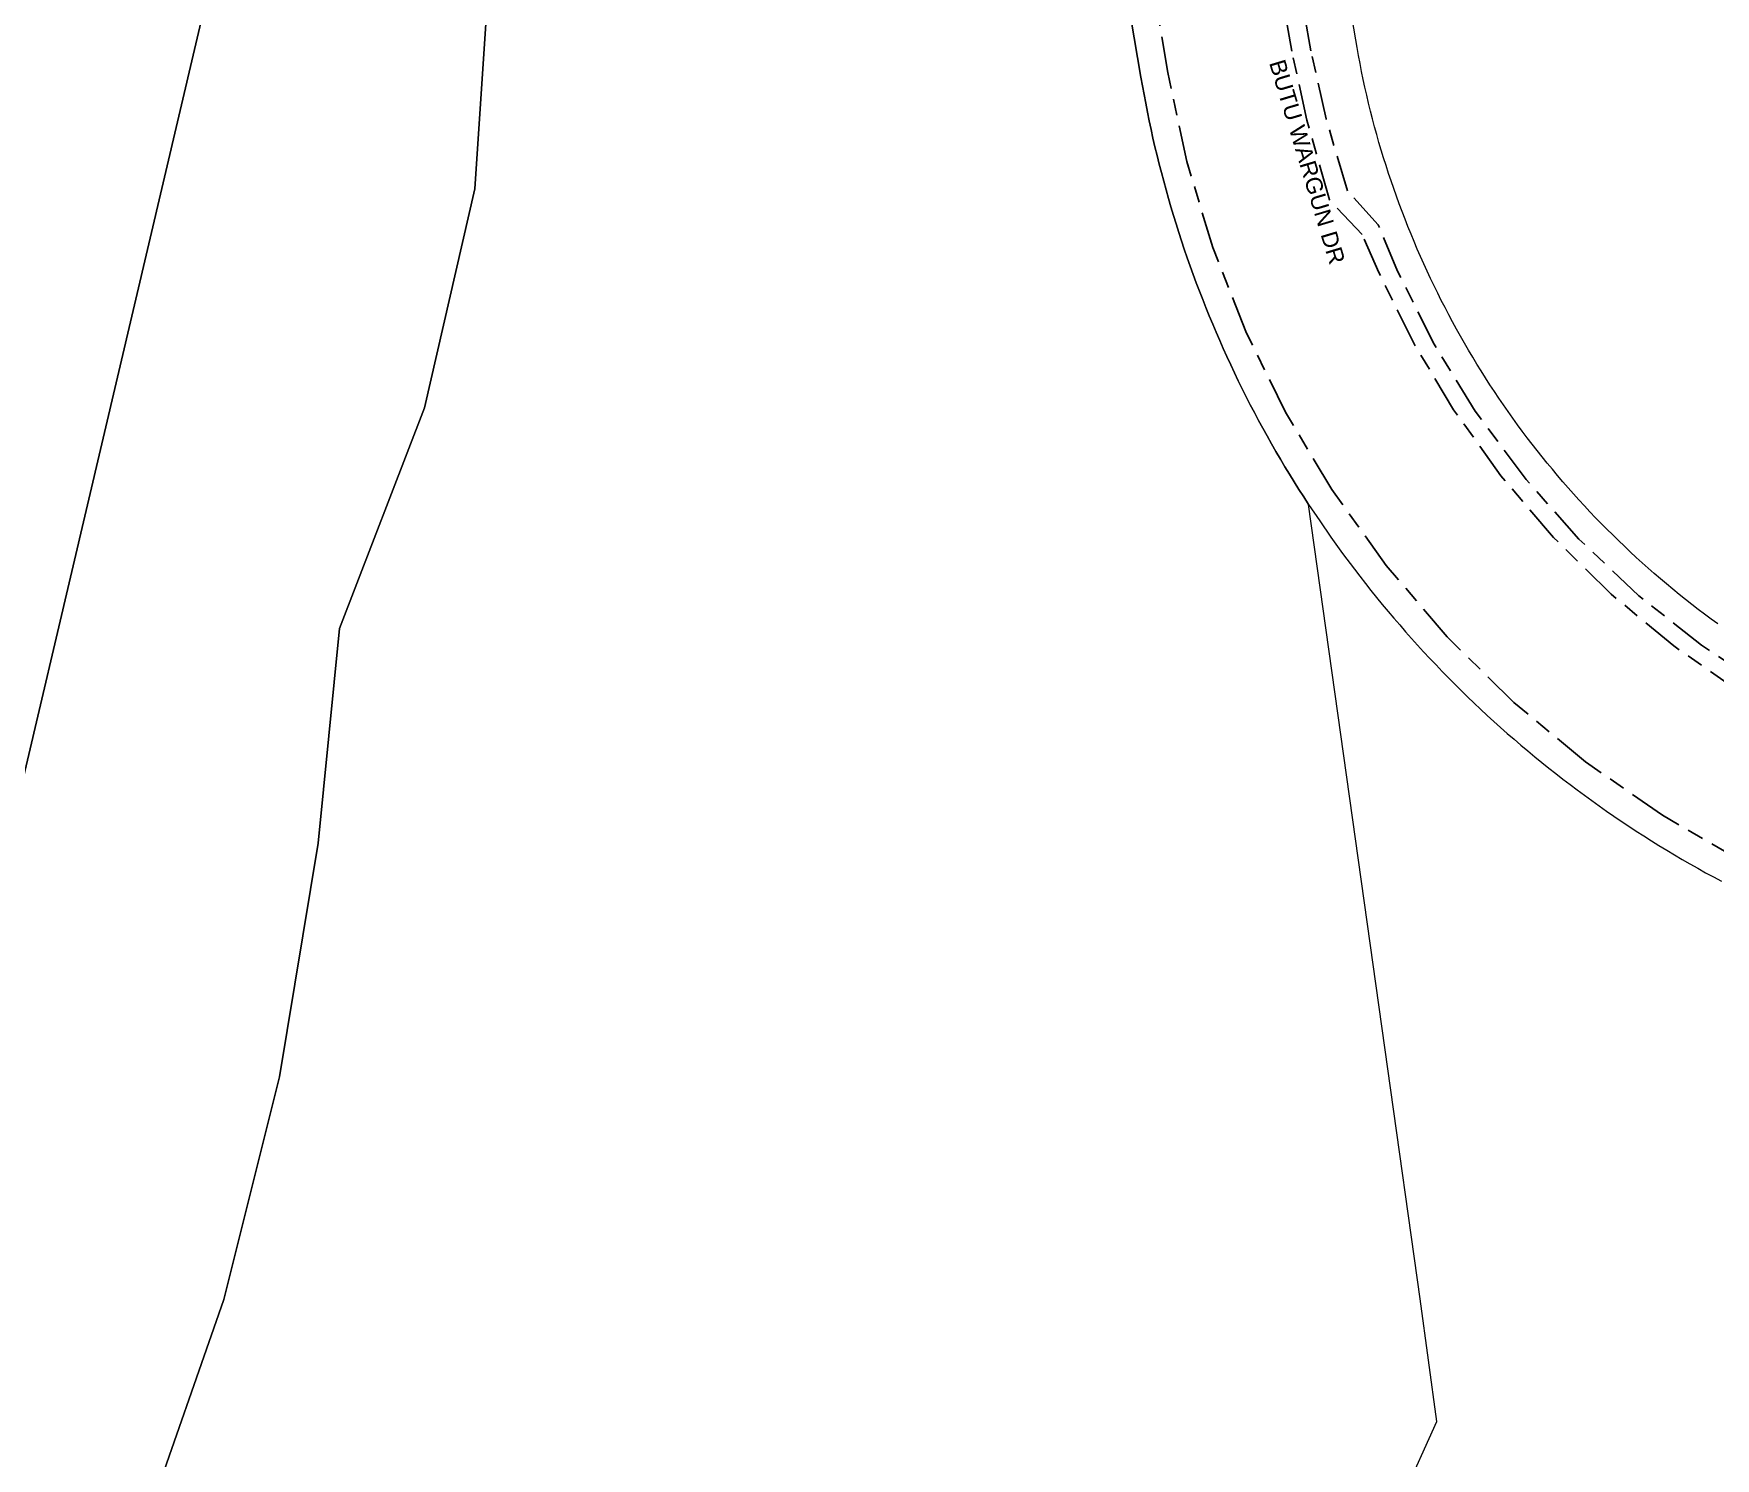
# Model space of a CAD drawing. Header units: metres. Extents: x 302931 to 308644, y 6253878 to 6257414.
# Drawn here: x 308006.4 to 308191.3, y 6256107.2 to 6256263.9 of the extents above; entities that cross this region are included whole.
import ezdxf

# ---------------------------------------------------------------- set-up
doc = ezdxf.new("R2010")
doc.units = ezdxf.units.M
doc.linetypes.add('Cable Exist UG', pattern=[8.2, 4, -1.2, 1.8, -1.2])
for name, color, linetype, lineweight in [('Cadastre Land Parcels_SP_EXT', 9, 'Continuous', 5), ('Cadastre Road Names_SP_HV_LV_SL_EXT', 9, 'Continuous', 5), ('Cadastre Roads_SP_EXT', 9, 'Continuous', 5)]:
    doc.layers.add(name, color=color, linetype=linetype, lineweight=lineweight)
doc.layers.add('Mains_HV_EXT', color=7, linetype='Continuous')
doc.styles.get("Standard").update_dxf_attribs({"font": 'arial.ttf'})

msp = doc.modelspace()

# ---------------------------------------------------------------- linework, layer by layer
at = {"layer": 'Cadastre Land Parcels_SP_EXT', "linetype": 'Continuous'}
for points in [[(307973.09, 6256045.3), (308042.89, 6256342.21), (308042.89, 6256342.21), (308042.88, 6256342.91), (308038.98, 6256342.53), (308034.71, 6256341.91), (308030.47, 6256341.06), (308026.28, 6256339.99), (308022.97, 6256338.97), (308019.26, 6256337.63), (308015.63, 6256336.1), (308012.08, 6256334.39), (308008.62, 6256332.48), (308005.27, 6256330.4)], [(308018.83, 6256100.43), (308027.33, 6256124.68), (308033.42, 6256149.16), (308037.69, 6256174.85), (308040.03, 6256198.49), (308049.39, 6256222.74), (308054.93, 6256246.82), (308056.27, 6256267.19), (308047.16, 6256287.84), (308044.56, 6256315.8), (308042.89, 6256342.21), (307973.09, 6256045.3)], [(308124.54, 6256031.03), (308160.72, 6256111.27), (308158.88, 6256124.77), (308146.61, 6256212.12), (308146.08, 6256212.94), (308145.55, 6256213.77), (308145.03, 6256214.59), (308144.52, 6256215.43), (308144.01, 6256216.26), (308143.51, 6256217.1), (308143.02, 6256217.95), (308142.53, 6256218.8), (308142.05, 6256219.65), (308141.58, 6256220.5), (308141.11, 6256221.36), (308140.65, 6256222.23), (308140.2, 6256223.09), (308139.75, 6256223.96), (308139.32, 6256224.84), (308138.88, 6256225.71), (308138.46, 6256226.6), (308138.04, 6256227.48), (308137.63, 6256228.37), (308137.23, 6256229.26), (308136.83, 6256230.15), (308136.44, 6256231.05), (308136.06, 6256231.95), (308135.68, 6256232.85), (308135.32, 6256233.76), (308134.96, 6256234.67), (308134.6, 6256235.58), (308134.25, 6256236.49), (308133.92, 6256237.41), (308133.58, 6256238.33), (308133.26, 6256239.25), (308132.94, 6256240.18), (308132.63, 6256241.1), (308132.33, 6256242.03), (308132.03, 6256242.96), (308131.75, 6256243.9), (308131.47, 6256244.84), (308131.19, 6256245.78), (308130.93, 6256246.72), (308130.67, 6256247.66), (308130.42, 6256248.61), (308130.18, 6256249.55), (308129.94, 6256250.5), (308129.71, 6256251.45), (308129.49, 6256252.4), (308129.28, 6256253.36), (308129.08, 6256254.31), (308128.88, 6256255.27), (308128.69, 6256256.23), (308128.51, 6256257.19), (308128.33, 6256258.15), (308128.16, 6256259.12), (308124.89, 6256278.39)], [(308056.27, 6256267.19), (308054.93, 6256246.82), (308049.39, 6256222.74), (308040.03, 6256198.49), (308037.69, 6256174.85), (308033.42, 6256149.16), (308027.33, 6256124.68), (308018.83, 6256100.43)]]:
    msp.add_lwpolyline(points, dxfattribs=at)
at = {"layer": 'Cadastre Roads_SP_EXT', "linetype": 'Continuous'}
for points in [[(308191.6, 6256198.99), (308190.88, 6256199.51), (308190.16, 6256200.04), (308189.45, 6256200.58), (308188.75, 6256201.12), (308188.05, 6256201.68), (308187.35, 6256202.23), (308186.66, 6256202.8), (308185.98, 6256203.37), (308185.3, 6256203.94), (308184.62, 6256204.52), (308183.95, 6256205.11), (308183.29, 6256205.7), (308182.63, 6256206.3), (308181.98, 6256206.91), (308181.33, 6256207.52), (308180.68, 6256208.14), (308180.05, 6256208.76), (308179.42, 6256209.39), (308178.79, 6256210.02), (308178.17, 6256210.66), (308177.55, 6256211.31), (308176.95, 6256211.96), (308176.34, 6256212.61), (308175.75, 6256213.28), (308175.16, 6256213.94), (308174.57, 6256214.62), (308173.99, 6256215.29), (308173.42, 6256215.98), (308172.85, 6256216.66), (308172.29, 6256217.36), (308171.74, 6256218.05), (308171.19, 6256218.76), (308170.65, 6256219.46), (308170.11, 6256220.18), (308169.58, 6256220.89), (308169.06, 6256221.62), (308168.55, 6256222.34), (308168.04, 6256223.07), (308167.53, 6256223.81), (308167.04, 6256224.55), (308166.55, 6256225.29), (308166.06, 6256226.04), (308165.59, 6256226.8), (308165.12, 6256227.55), (308164.66, 6256228.32), (308164.2, 6256229.08), (308163.75, 6256229.85), (308163.31, 6256230.63), (308162.87, 6256231.4), (308162.45, 6256232.19), (308162.03, 6256232.97), (308161.61, 6256233.76), (308161.2, 6256234.55), (308160.81, 6256235.35), (308160.41, 6256236.15), (308160.03, 6256236.95), (308159.65, 6256237.76), (308159.28, 6256238.57), (308158.92, 6256239.38), (308158.56, 6256240.2), (308158.21, 6256241.02), (308157.87, 6256241.85), (308157.53, 6256242.67), (308157.21, 6256243.5), (308156.89, 6256244.33), (308156.58, 6256245.17), (308156.27, 6256246.01), (308155.97, 6256246.85), (308155.69, 6256247.69), (308155.4, 6256248.53), (308155.13, 6256249.38), (308154.86, 6256250.23), (308154.6, 6256251.09), (308154.35, 6256251.94), (308154.11, 6256252.8), (308153.87, 6256253.66), (308153.65, 6256254.52), (308153.42, 6256255.38), (308153.21, 6256256.25), (308153.01, 6256257.12), (308152.81, 6256257.99), (308152.62, 6256258.86), (308152.44, 6256259.73), (308152.27, 6256260.6), (308152.1, 6256261.48), (308151.94, 6256262.36), (308151.79, 6256263.23), (308148.51, 6256282.49)], [(308124.89, 6256278.39), (308128.16, 6256259.12), (308128.33, 6256258.15), (308128.51, 6256257.19), (308128.69, 6256256.23), (308128.88, 6256255.27), (308129.08, 6256254.31), (308129.28, 6256253.36), (308129.49, 6256252.4), (308129.71, 6256251.45), (308129.94, 6256250.5), (308130.18, 6256249.55), (308130.42, 6256248.61), (308130.67, 6256247.66), (308130.93, 6256246.72), (308131.19, 6256245.78), (308131.47, 6256244.84), (308131.75, 6256243.9), (308132.03, 6256242.96), (308132.33, 6256242.03), (308132.63, 6256241.1), (308132.94, 6256240.18), (308133.26, 6256239.25), (308133.58, 6256238.33), (308133.92, 6256237.41), (308134.25, 6256236.49), (308134.6, 6256235.58), (308134.96, 6256234.67), (308135.32, 6256233.76), (308135.68, 6256232.85), (308136.06, 6256231.95), (308136.44, 6256231.05), (308136.83, 6256230.15), (308137.23, 6256229.26), (308137.63, 6256228.37), (308138.04, 6256227.48), (308138.46, 6256226.6), (308138.88, 6256225.71), (308139.32, 6256224.84), (308139.75, 6256223.96), (308140.2, 6256223.09), (308140.65, 6256222.23), (308141.11, 6256221.36), (308141.58, 6256220.5), (308142.05, 6256219.65), (308142.53, 6256218.8), (308143.02, 6256217.95), (308143.51, 6256217.1), (308144.01, 6256216.26), (308144.52, 6256215.43), (308145.03, 6256214.59), (308145.55, 6256213.77), (308146.08, 6256212.94), (308146.61, 6256212.12), (308147.83, 6256210.3), (308149.07, 6256208.51), (308150.34, 6256206.74), (308151.64, 6256205), (308152.24, 6256204.22), (308152.85, 6256203.44), (308153.47, 6256202.66), (308154.09, 6256201.89), (308154.71, 6256201.12), (308155.34, 6256200.36), (308155.98, 6256199.61), (308156.63, 6256198.86), (308157.28, 6256198.11), (308157.93, 6256197.37), (308158.59, 6256196.64), (308159.26, 6256195.91), (308159.94, 6256195.18), (308160.62, 6256194.47), (308161.3, 6256193.75), (308161.99, 6256193.05), (308162.69, 6256192.35), (308163.39, 6256191.65), (308164.1, 6256190.96), (308164.81, 6256190.27), (308165.53, 6256189.59), (308166.26, 6256188.92), (308166.99, 6256188.25), (308167.72, 6256187.59), (308168.46, 6256186.94), (308169.21, 6256186.29), (308169.96, 6256185.64), (308170.71, 6256185.01), (308171.47, 6256184.37), (308172.24, 6256183.75), (308173.01, 6256183.13), (308173.79, 6256182.52), (308174.57, 6256181.91), (308175.36, 6256181.31), (308176.15, 6256180.72), (308176.94, 6256180.13), (308177.74, 6256179.55), (308178.55, 6256178.97), (308179.36, 6256178.4), (308180.17, 6256177.84), (308180.99, 6256177.29), (308181.81, 6256176.74), (308182.64, 6256176.2), (308183.47, 6256175.66), (308184.3, 6256175.13), (308185.14, 6256174.61), (308185.99, 6256174.09), (308186.84, 6256173.59), (308187.69, 6256173.08), (308188.55, 6256172.59), (308189.41, 6256172.1), (308190.27, 6256171.62), (308191.14, 6256171.15), (308192.01, 6256170.68)]]:
    msp.add_lwpolyline(points, dxfattribs=at)
at = {"layer": 'Mains_HV_EXT', "linetype": 'Cable Exist UG'}
for points in [[(308194.09, 6256191.45), (308186.76, 6256196.56), (308179.9, 6256202.24), (308173.55, 6256208.49), (308167.76, 6256215.28), (308162.56, 6256222.54), (308158.13, 6256229.93), (308154.34, 6256237.63), (308152.49, 6256241.8), (308148.91, 6256245.62), (308146.43, 6256254.38), (308144.76, 6256261.96), (308141.34, 6256281.72)], [(308197.54, 6256191.57), (308189.82, 6256196.63), (308182.94, 6256202.07), (308176.34, 6256208.31), (308170.52, 6256214.87), (308164.92, 6256222.39), (308160.42, 6256229.73), (308156.4, 6256237.77), (308154.27, 6256242.87), (308154.27, 6256242.87), (308150.87, 6256246.6), (308148.53, 6256254.53), (308146.87, 6256262.01), (308143.47, 6256281.2)], [(308194.43, 6256172.79), (308185.51, 6256177.93), (308177.07, 6256183.81), (308169.17, 6256190.35), (308161.83, 6256197.57), (308155.15, 6256205.41), (308149.17, 6256213.75), (308144.07, 6256222.27), (308139.69, 6256231.15), (308136.07, 6256240.37), (308133.21, 6256249.85), (308131.13, 6256259.61), (308127.85, 6256278.79)]]:
    msp.add_lwpolyline(points, dxfattribs=at)

# ---------------------------------------------------------------- texts
at = {"layer": 'Cadastre Road Names_SP_HV_LV_SL_EXT'}
msp.add_text('BUTU WARGUN DR', height=1.8, rotation=286.6992, dxfattribs=at).set_placement((308142.25, 6256260.7))

doc.saveas('drawing.dxf')
